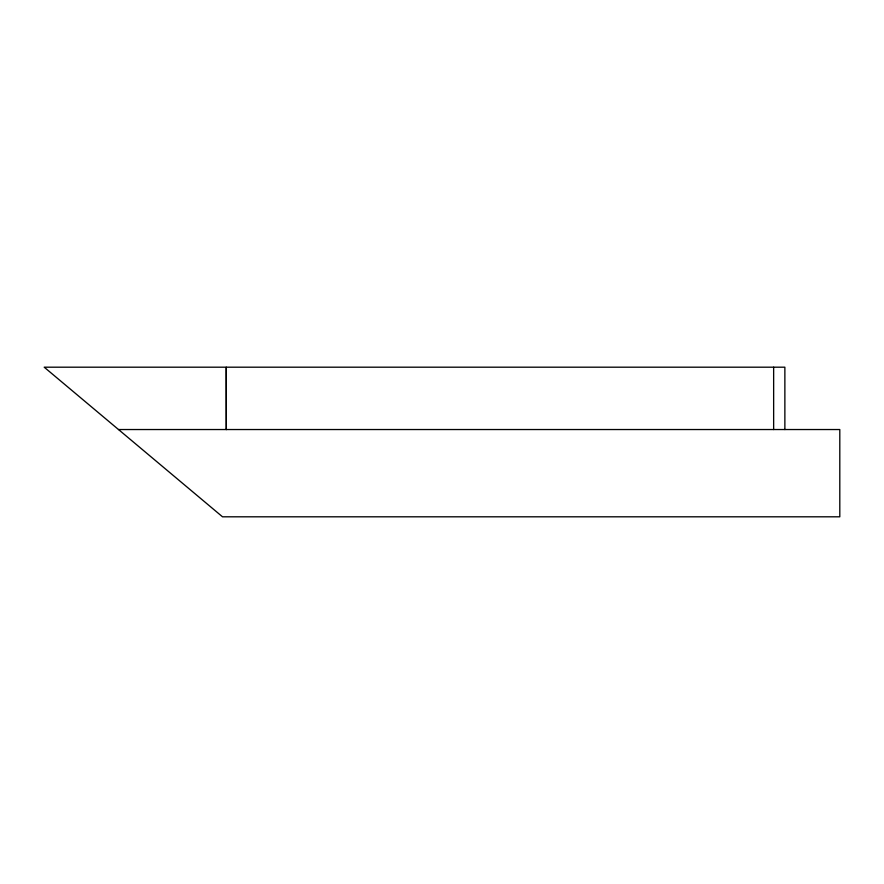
<?xml version="1.0" encoding="UTF-8"?>
<svg xmlns="http://www.w3.org/2000/svg" width="884" height="884" viewBox="0 0 884 884"><rect width="100%" height="100%" fill="white"/><g stroke="black" fill="none" stroke-linecap="round" stroke-linejoin="round"><path stroke-width="1.33" d="M118.5 429.536L839.8 429.536L839.8 516.808L222.514 516.808L44.2 367.192L784.87 367.192L784.87 429.536M773.644 367.192L773.644 429.536M226.348 429.536L226.26 367.192L226.26 429.536"/></g></svg>
